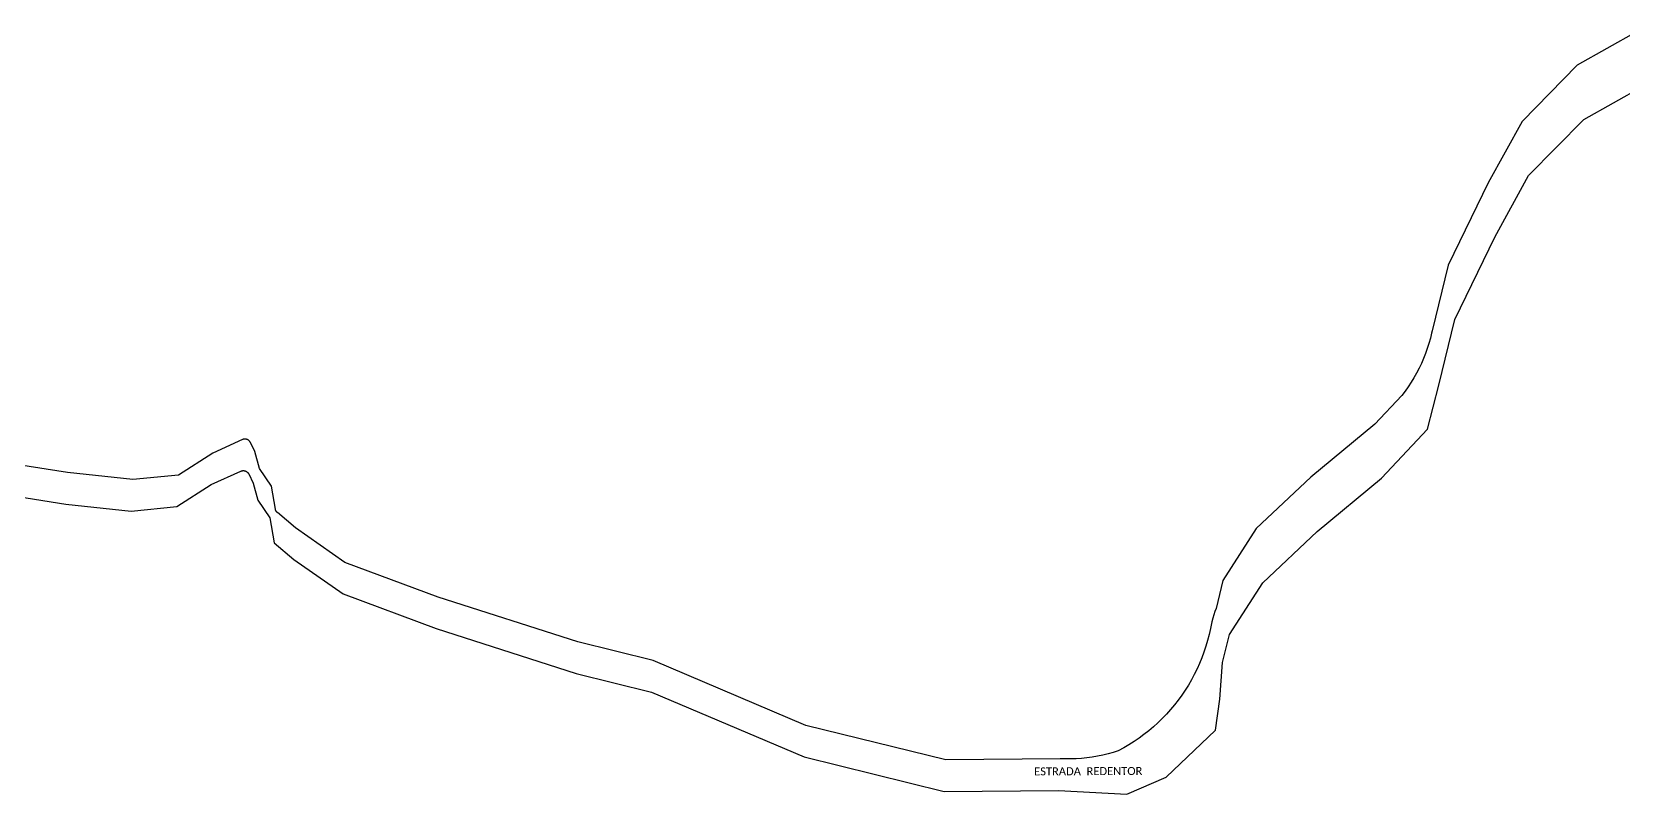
# Model space of a CAD drawing. Header units: millimetres. Extents: x 676447 to 689606, y 7455628 to 7463967.
# Drawn here: x 680904 to 681500, y 7460290 to 7460576 of the extents above; entities that cross this region are included whole.
import ezdxf

# ---------------------------------------------------------------- set-up
doc = ezdxf.new("R2010")
doc.units = ezdxf.units.MM
doc.header["$LTSCALE"] = 0.1
doc.header["$MEASUREMENT"] = 0
doc.layers.add('MUB_QUADRAS', color=7, linetype='Continuous')
doc.layers.add('MUB_SEGMENTO', color=7, linetype='Continuous')
doc.styles.add('Legend', font='calibri.ttf')

msp = doc.modelspace()

# ---------------------------------------------------------------- linework, layer by layer
at = {"layer": 'MUB_QUADRAS', "linetype": 'Continuous'}
for points in [[(681505.23, 7460575.91), (681482.95, 7460563.36), (681462.31, 7460542.34), (681449.65, 7460519.25), (681434.62, 7460488.38), (681428.6, 7460463.75), (681428.39, 7460462.95), (681427.92, 7460461), (681427.38, 7460459.06), (681426.78, 7460457.14), (681426.1, 7460455.25), (681425.37, 7460453.38), (681424.56, 7460451.53), (681423.7, 7460449.72), (681422.77, 7460447.94), (681421.78, 7460446.19), (681420.73, 7460444.47), (681419.62, 7460442.79), (681418.45, 7460441.16), (681417.23, 7460439.56), (681407.14, 7460428.8), (681383.07, 7460408.89), (681362.6, 7460389.63), (681350.12, 7460370.17), (681347.56, 7460359.71), (681347.1, 7460358.48), (681346.69, 7460357.23), (681346.32, 7460355.97), (681345.98, 7460354.7), (681345.69, 7460353.42), (681345.44, 7460352.13), (681344.95, 7460349.9), (681344.38, 7460347.69), (681343.74, 7460345.5), (681343.02, 7460343.33), (681342.23, 7460341.19), (681341.37, 7460339.07), (681340.44, 7460336.99), (681339.43, 7460334.94), (681338.36, 7460332.93), (681337.21, 7460330.95), (681336, 7460329.02), (681334.73, 7460327.13), (681333.39, 7460325.28), (681331.98, 7460323.48), (681330.52, 7460321.73), (681329, 7460320.03), (681327.42, 7460318.38), (681325.78, 7460316.79), (681324.09, 7460315.26), (681322.35, 7460313.78), (681320.56, 7460312.37), (681318.72, 7460311.01), (681316.83, 7460309.72), (681314.91, 7460308.5), (681312.94, 7460307.34), (681310.93, 7460306.26), (681309.02, 7460305.66), (681307.08, 7460305.13), (681305.13, 7460304.67), (681303.16, 7460304.27), (681301.18, 7460303.93), (681299.19, 7460303.66), (681297.19, 7460303.45), (681295.19, 7460303.31), (681293.19, 7460303.23), (681291.18, 7460303.22), (681289.17, 7460303.28), (681246.26, 7460302.89), (681193.79, 7460315.8), (681136.54, 7460340.09), (681108.35, 7460347.13), (681055.89, 7460363.95), (681020.92, 7460376.92), (681002.48, 7460389.87), (680995.68, 7460395.6), (680995.62, 7460395.65), (680995.56, 7460395.7), (680995.51, 7460395.75), (680995.46, 7460395.81), (680995.41, 7460395.86), (680995.36, 7460395.92), (680995.32, 7460395.98), (680995.27, 7460396.04), (680995.23, 7460396.11), (680995.19, 7460396.17), (680995.15, 7460396.24), (680995.12, 7460396.3), (680995.08, 7460396.37), (680995.05, 7460396.44), (680995.03, 7460396.51), (680995, 7460396.58), (680994.98, 7460396.65), (680994.95, 7460396.73), (680994.94, 7460396.8), (680994.92, 7460396.87), (680994.91, 7460396.95), (680993.48, 7460405.52), (680988.99, 7460412.13), (680987.25, 7460418.52), (680985.54, 7460421.94), (680985.51, 7460422.01), (680985.47, 7460422.08), (680985.43, 7460422.14), (680985.39, 7460422.21), (680985.34, 7460422.27), (680985.29, 7460422.33), (680985.24, 7460422.39), (680985.19, 7460422.45), (680985.14, 7460422.51), (680985.08, 7460422.56), (680985.02, 7460422.62), (680984.96, 7460422.67), (680984.9, 7460422.72), (680984.84, 7460422.76), (680984.77, 7460422.81), (680984.71, 7460422.85), (680984.64, 7460422.89), (680984.57, 7460422.93), (680984.5, 7460422.96), (680984.43, 7460422.99), (680984.36, 7460423.02), (680984.29, 7460423.05), (680984.21, 7460423.08), (680984.14, 7460423.1), (680984.06, 7460423.12), (680983.98, 7460423.14), (680983.91, 7460423.15), (680983.83, 7460423.16), (680983.75, 7460423.17), (680983.67, 7460423.18), (680983.6, 7460423.18), (680983.52, 7460423.18), (680983.44, 7460423.18), (680983.36, 7460423.18), (680983.28, 7460423.17), (680983.2, 7460423.16), (680983.13, 7460423.15), (680983.05, 7460423.13), (680982.97, 7460423.11), (680982.9, 7460423.09), (680982.82, 7460423.07), (680982.75, 7460423.04), (680982.68, 7460423.01), (680982.61, 7460422.98), (680971.44, 7460417.93), (680958.6, 7460409.67), (680941.53, 7460408.02), (680917.04, 7460410.64), (680880.12, 7460416.45)], [(680879.48, 7460404.61), (680916.4, 7460398.81), (680940.89, 7460396.19), (680957.97, 7460397.84), (680970.8, 7460406.1), (680981.97, 7460411.15), (680982.04, 7460411.18), (680982.11, 7460411.21), (680982.19, 7460411.23), (680982.26, 7460411.26), (680982.34, 7460411.28), (680982.41, 7460411.3), (680982.49, 7460411.31), (680982.57, 7460411.33), (680982.65, 7460411.34), (680982.72, 7460411.34), (680982.8, 7460411.35), (680982.88, 7460411.35), (680982.96, 7460411.35), (680983.04, 7460411.34), (680983.12, 7460411.34), (680983.19, 7460411.33), (680983.27, 7460411.32), (680983.35, 7460411.3), (680983.42, 7460411.29), (680983.5, 7460411.27), (680983.57, 7460411.24), (680983.65, 7460411.22), (680983.72, 7460411.19), (680983.79, 7460411.16), (680983.87, 7460411.13), (680983.94, 7460411.09), (680984, 7460411.06), (680984.07, 7460411.02), (680984.14, 7460410.97), (680984.2, 7460410.93), (680984.27, 7460410.88), (680984.33, 7460410.83), (680984.39, 7460410.78), (680984.44, 7460410.73), (680984.5, 7460410.68), (680984.55, 7460410.62), (680984.61, 7460410.56), (680984.66, 7460410.5), (680984.7, 7460410.44), (680984.75, 7460410.37), (680984.79, 7460410.31), (680984.83, 7460410.24), (680984.87, 7460410.17), (680984.91, 7460410.1), (680986.61, 7460406.69), (680988.36, 7460400.3), (680992.84, 7460393.68), (680994.41, 7460384.3), (681001.84, 7460378.04), (681020.28, 7460365.09), (681055.25, 7460352.12), (681107.71, 7460335.3), (681135.9, 7460328.26), (681193.16, 7460303.97), (681245.62, 7460291.06), (681288.54, 7460291.45), (681314.07, 7460290.01), (681328.86, 7460296.37), (681347.32, 7460314.02), (681349.04, 7460325.66), (681350.02, 7460339.39), (681352.58, 7460349.84), (681365.06, 7460369.31), (681385.54, 7460388.57), (681409.6, 7460408.48), (681426.84, 7460426.86), (681431.06, 7460443.43), (681437.09, 7460468.05), (681452.11, 7460498.92), (681464.77, 7460522.02), (681485.42, 7460543.04), (681507.69, 7460555.59)]]:
    msp.add_lwpolyline(points, dxfattribs=at)

# ---------------------------------------------------------------- texts
at = {"layer": 'MUB_SEGMENTO', "color": 253, "style": 'Legend'}
msp.add_text('ESTRADA  REDENTOR', height=3, rotation=0.25103, dxfattribs=at).set_placement((681279.38, 7460297.05))

doc.saveas('drawing.dxf')
